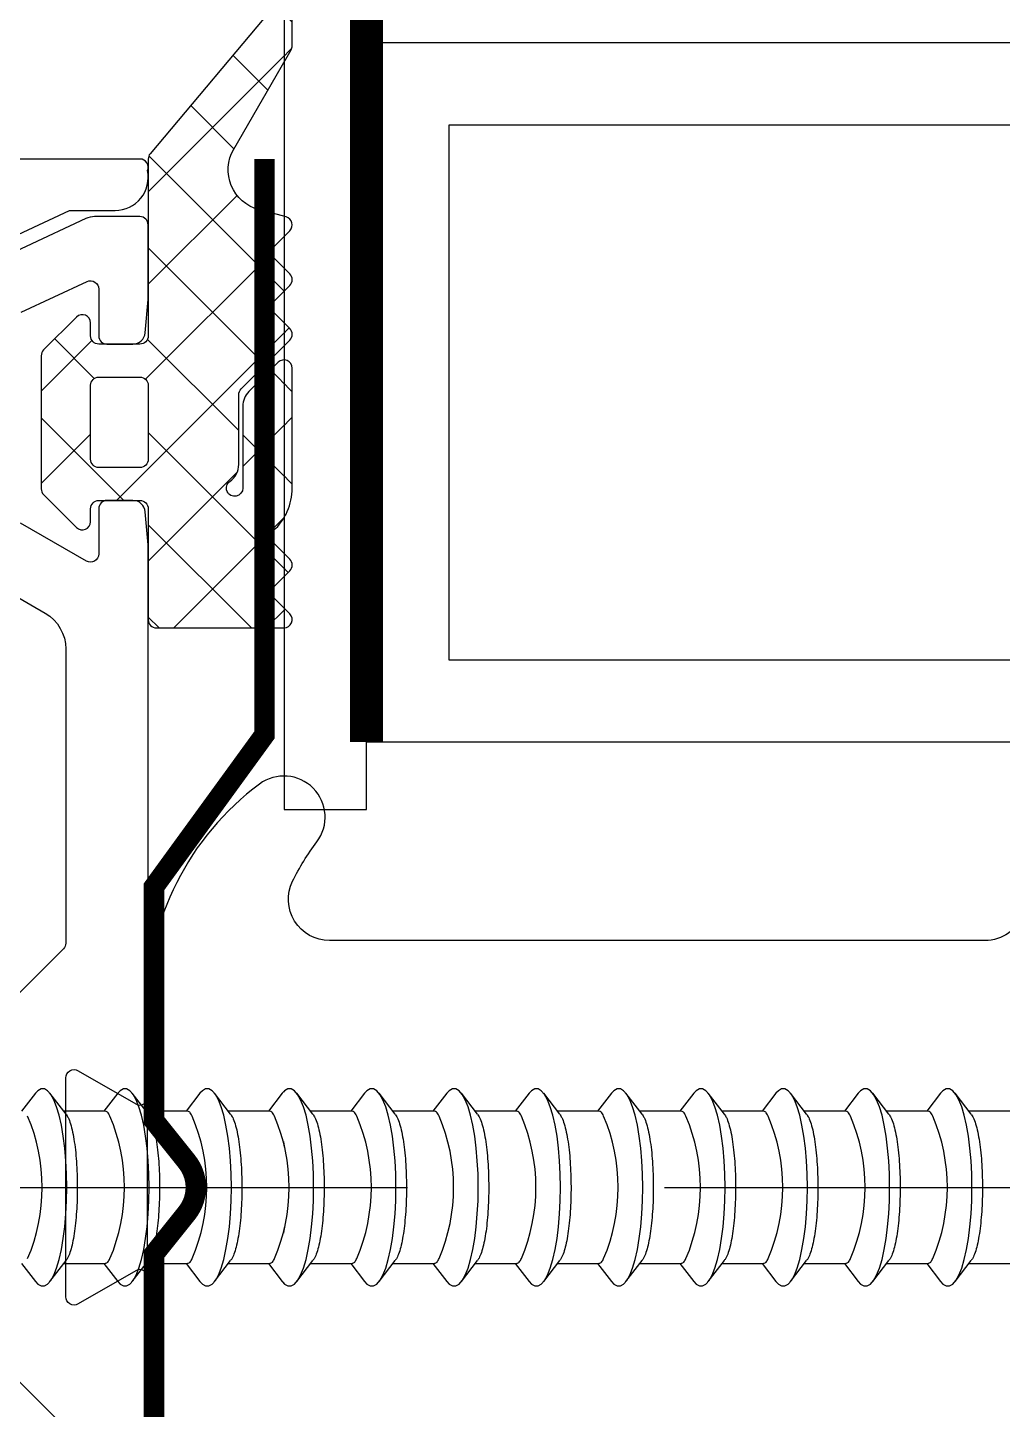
# Model space of a CAD drawing. Header units: inches. Extents: x 21 to 32698, y 13 to 3712.
# Drawn here: x 15019.186 to 15021.555, y 1855.807 to 1859.166 of the extents above; entities that cross this region are included whole.
import ezdxf

# ---------------------------------------------------------------- set-up
doc = ezdxf.new("R2010")
doc.units = ezdxf.units.IN
doc.header["$MEASUREMENT"] = 0
doc.set_wipeout_variables(frame=1)
doc.linetypes.add('1+1 dbx a2$0$374_BLD_A1_BLOK_2$0$HIDDEN', pattern=[0.375, 0.25, -0.125])
doc.linetypes.add('HIDDEN', pattern=[9.524999999999995, 6.349999999999998, -3.174999999999998])
for name, color, linetype, lineweight in [('Z_MİM_-KM-GLAZ', 8, 'Continuous', 25), ('Z_MİM_78-köpük', 8, 'Continuous', 25), ('Z_MİM_ALUMINIUM', 8, 'Continuous', 25), ('Z_MİM_axis-su yalıtım', 8, 'HIDDEN', 25), ('Z_MİM_fitiller_k', 8, 'Continuous', 25), ('Z_MİM_MYM_alüminyum levha', 8, 'Continuous', 25), ('Z_MİM_MYM_MEMBRAN_', 8, 'HIDDEN', 25), ('Z_MİM_TR', 8, 'Continuous', 25)]:
    doc.layers.add(name, color=color, linetype=linetype, lineweight=lineweight)

# ---------------------------------------------------------------- blocks, each defined once
blk = doc.blocks.new('D09056')
at = {"layer": 'Z_MİM_78-köpük'}
blk.add_lwpolyline([(6, -9.143241068231873, -0.3149141225648517), (6.656664916314182, -8.204028089065101, 0.1493316839022407), (9.809564949944617, -5.822377295466138, 0.8506979925001935), (8.417814140906557, -4.422291246126405, -0.1566156319065573), (5.061590343015268, -5.499999999883582), (5, -5.499999999883582), (5, -5.508868061588143), (1.800000000046565, -5.508868061588143), (1.800000000046565, -1.160423765308221), (0.6251196609809995, -0.2194710706826299, 0.3510864949877069), (-0.6251196609809995, -0.2194710706826299), (-1.800000000046565, -1.160423765308221), (-1.800000000046565, -5.508868061588143), (-5, -5.508868061588143), (-5.061590343015268, -5.499999999883582, -0.1566156319066153), (-8.417814140906557, -4.422291246126405, 0.8506979925007954), (-9.809564949944617, -5.822377295466138, 0.14933168390224), (-6.656664916314182, -8.204028089065101, -0.3149141225648603), (-6, -9.143241068231873), (-6, -25.07252294640057, -0.5554935001659127), (-7.44162405654788, -25.96972314291634, -0.0473505120421293), (-8.397468945942817, -25.38100557320286, 0.8663340624321554), (-9.803206408862023, -26.77480182982981, 0.2374839511014017), (-4.371487642405553, -29.50889287900645), (4.371487642405553, -29.50889287900645, 0.2374839511013964), (9.803206408862023, -26.77480182982981, 0.8663340624315139), (8.397468945942817, -25.38100557320286, -0.0473505120421291), (7.44162405654788, -25.96972314291634, -0.5554935001659314), (6, -25.07252294640057)], format="xyb", close=True, dxfattribs=at)
blk = doc.blocks.new('32323')
at = {"linetype": 'Continuous'}
for p, q in [((-1.51731935632415, -19.71505175752099), (-1.51731935632415, -20.72129810019396)), ((2.182680643862112, -20.72129810019396), (2.182680643862112, -19.71500311559066)), ((-1.447831363882869, -20.66776565846522), (-1.955227341502904, -21.05865543195978)), ((2.620588629040866, -21.05865543195978), (2.112361935898661, -20.66712568840012)), ((-1.955227341502904, -21.41253255202901), (-1.51731935632415, -21.74988988379482)), ((2.182680643862112, -21.74988988379482), (2.620588629040866, -21.41253255202901)), ((-1.51731935632415, -21.715051757521), (-1.51731935632415, -22.72129810019396)), ((2.182680643862112, -22.72129810019396), (2.182680643862112, -21.71500311559066)), ((-1.447831363882869, -22.66776565846521), (-1.955227341502904, -23.05865543195978)), ((2.620588629040866, -23.05865543195978), (2.112361935898661, -22.66712568840012)), ((-1.955227341502904, -23.41253255202901), (-1.51731935632415, -23.74988988379482)), ((2.182680643862112, -23.74988988379482), (2.620588629040866, -23.41253255202901)), ((-1.51731935632415, -23.71505175752099), (-1.51731935632415, -24.72129810019396)), ((2.182680643862112, -24.72129810019396), (2.182680643862112, -23.71500311559066)), ((-1.447831363882869, -24.66776565846521), (-1.955227341502904, -25.05865543195978)), ((2.620588629040866, -25.05865543195978), (2.112361935898661, -24.66712568840012)), ((-1.955227341502904, -25.41253255202902), (-1.51731935632415, -25.74988988379482)), ((2.182680643862112, -25.74988988379482), (2.620588629040866, -25.41253255202902)), ((-1.51731935632415, -25.715051757521), (-1.51731935632415, -26.72129810019396)), ((2.182680643862112, -26.72129810019396), (2.182680643862112, -25.71500311559066)), ((-1.447831363882869, -26.66776565846522), (-1.955227341502904, -27.05865543195978)), ((2.620588629040866, -27.05865543195978), (2.112361935898661, -26.66712568840012)), ((-1.955227341502904, -27.41253255202901), (-1.51731935632415, -27.74988988379482)), ((2.182680643862112, -27.74988988379482), (2.620588629040866, -27.41253255202901)), ((-1.51731935632415, -27.715051757521), (-1.51731935632415, -28.72129810019396)), ((2.182680643862112, -28.72129810019396), (2.182680643862112, -27.71500311559066)), ((-1.447831363882869, -28.66776565846521), (-1.955227341502904, -29.05865543195978)), ((2.620588629040866, -29.05865543195978), (2.112361935898661, -28.66712568840012)), ((-1.955227341502904, -29.41253255202902), (-1.51731935632415, -29.74988988379482)), ((2.182680643862112, -29.74988988379482), (2.620588629040866, -29.41253255202902)), ((-1.51731935632415, -29.71505175752099), (-1.51731935632415, -30.72129810019396)), ((2.182680643862112, -30.72129810019396), (2.182680643862112, -29.71500311559066)), ((-1.447831363882869, -30.66776565846522), (-1.955227341502904, -31.05865543195978)), ((2.620588629040866, -31.05865543195978), (2.112361935898661, -30.66712568840012)), ((-1.955227341502904, -31.41253255202901), (-1.51731935632415, -31.74988988379482)), ((2.182680643862112, -31.74988988379482), (2.620588629040866, -31.41253255202901)), ((-1.51731935632415, -31.715051757521), (-1.51731935632415, -32.72129810019396)), ((2.182680643862112, -32.72129810019396), (2.182680643862112, -31.71500311559066)), ((-1.447831363882869, -32.66776565846522), (-1.955227341502904, -33.05865543195979)), ((2.620588629040866, -33.05865543195979), (2.112361935898661, -32.66712568840012)), ((-1.955227341502904, -33.41253255202901), (-1.51731935632415, -33.74988988379482)), ((2.182680643862112, -33.74988988379482), (2.620588629040866, -33.41253255202901)), ((-1.51731935632415, -33.715051757521), (-1.51731935632415, -34.72129810019396)), ((2.182680643862112, -34.72129810019396), (2.182680643862112, -33.71500311559066)), ((-1.447831363882869, -34.66776565846521), (-1.955227341502904, -35.05865543195979)), ((2.620588629040866, -35.05865543195979), (2.112361935898661, -34.66712568840012)), ((-1.955227341502904, -35.41253255202901), (-1.51731935632415, -35.74988988379482)), ((2.182680643862112, -35.74988988379482), (2.620588629040866, -35.41253255202901)), ((-1.51731935632415, -35.71505175752101), (-1.51731935632415, -36.72129810019396)), ((2.182680643862112, -36.72129810019396), (2.182680643862112, -35.71500311559065)), ((-1.447831363882869, -36.66776565846522), (-1.955227341502904, -37.05865543195979)), ((2.620588629040866, -37.05865543195979), (2.112361935898661, -36.66712568840011)), ((-1.955227341502904, -37.41253255202901), (-1.51731935632415, -37.74988988379482)), ((2.182680643862112, -37.74988988379482), (2.620588629040866, -37.41253255202901)), ((-1.51731935632415, -37.715051757521), (-1.51731935632415, -38.72129810019396)), ((2.182680643862112, -38.72129810019396), (2.182680643862112, -37.71500311559066)), ((-1.447831363882869, -38.66776565846521), (-1.955227341502904, -39.05865543195979)), ((2.620588629040866, -39.05865543195979), (2.112361935898661, -38.66712568840011)), ((-1.955227341502904, -39.41253255202901), (-1.51731935632415, -39.74988988379482)), ((2.182680643862112, -39.74988988379482), (2.620588629040866, -39.41253255202901)), ((-1.51731935632415, -39.71505175752099), (-1.51731935632415, -40.72129810019396)), ((2.182680643862112, -40.72129810019396), (2.182680643862112, -39.71500311559065)), ((-1.447831363882869, -40.6677656584652), (-1.955227341502904, -41.05865543195977)), ((2.620588629040866, -41.05865543195977), (2.112361935898661, -40.66712568840011)), ((-1.955227341502904, -41.412532552029), (-1.51731935632415, -41.74988988379482)), ((2.182680643862112, -41.74988988379482), (2.620588629040866, -41.412532552029)), ((-1.51731935632415, -41.71505175752098), (-1.51731935632415, -42.72129810019396)), ((2.182680643862112, -42.72129810019396), (2.182680643862112, -41.71500311559065)), ((-1.447831363882869, -42.6677656584652), (-1.955227341502904, -43.05865543195976)), ((2.620588629040866, -43.05865543195976), (2.112361935898661, -42.66712568840011)), ((-1.955227341502904, -43.41253255202899), (-1.51731935632415, -43.74988988379482)), ((2.182680643862112, -43.74988988379482), (2.620588629040866, -43.41253255202899))]:
    blk.add_line(p, q, dxfattribs=at)
at = {"linetype": 'Continuous', "flags": 128}
for points in [[(0.3326806437689811, -20.64978389453608), (0.0058806859888136, -20.65524016134441), (-0.3148316070437431, -20.67150732199662), (-0.6234819719102234, -20.69828235008754), (-0.9143208363093435, -20.73506647732575), (-1.181930422550067, -20.78117448522244), (-1.421325670555233, -20.83574746863451), (-1.62804709933698, -20.89776883623563), (-1.79824388027191, -20.96608324744739), (-1.928745569195598, -21.0394181337906), (-2.01712116668932, -21.11640740511939), (-2.061724402243271, -21.19561689719558), (-2.061724402243271, -21.27557108679321), (-2.01712116668932, -21.3547805788694), (-1.955227341502904, -21.41253255202901)], [(2.620588629040866, -21.41253255202901), (2.682482454227283, -21.3547805788694), (2.727085689781233, -21.27557108679321), (2.727085689781233, -21.19561689719558), (2.682482454227283, -21.11640740511939), (2.594106856966391, -21.0394181337906), (2.463605168042704, -20.96608324744739), (2.293408387107774, -20.89776883623563), (2.086686958093196, -20.83574746863451), (1.847291710088028, -20.78117448522244), (1.579682123847304, -20.73506647732575), (1.288843259448185, -20.69828235008754), (0.9801928945817051, -20.67150732199662), (0.6594806015491486, -20.65524016134441), (0.3326806437689811, -20.64978389453608)], [(0.3326806437689811, -22.64978389453609), (0.0058806859888136, -22.65524016134441), (-0.3148316070437431, -22.67150732199661), (-0.6234819719102234, -22.69828235008754), (-0.9143208363093435, -22.73506647732574), (-1.181930422550067, -22.78117448522244), (-1.421325670555233, -22.83574746863451), (-1.62804709933698, -22.89776883623563), (-1.79824388027191, -22.96608324744739), (-1.928745569195598, -23.03941813379061), (-2.01712116668932, -23.11640740511939), (-2.061724402243271, -23.19561689719558), (-2.061724402243271, -23.27557108679322), (-2.01712116668932, -23.35478057886939), (-1.955227341502904, -23.41253255202901)], [(2.620588629040866, -23.41253255202901), (2.682482454227283, -23.35478057886939), (2.727085689781233, -23.27557108679322), (2.727085689781233, -23.19561689719558), (2.682482454227283, -23.11640740511939), (2.594106856966391, -23.03941813379061), (2.463605168042704, -22.96608324744739), (2.293408387107774, -22.89776883623563), (2.086686958093196, -22.83574746863451), (1.847291710088028, -22.78117448522244), (1.579682123847304, -22.73506647732574), (1.288843259448185, -22.69828235008754), (0.9801928945817051, -22.67150732199661), (0.6594806015491486, -22.65524016134441), (0.3326806437689811, -22.64978389453609)], [(0.3326806437689811, -24.64978389453609), (0.0058806859888136, -24.65524016134441), (-0.3148316070437431, -24.67150732199661), (-0.6234819719102234, -24.69828235008754), (-0.9143208363093435, -24.73506647732575), (-1.181930422550067, -24.78117448522244), (-1.421325670555233, -24.83574746863451), (-1.62804709933698, -24.89776883623563), (-1.79824388027191, -24.96608324744739), (-1.928745569195598, -25.03941813379061), (-2.01712116668932, -25.11640740511939), (-2.061724402243271, -25.19561689719558), (-2.061724402243271, -25.27557108679321), (-2.01712116668932, -25.3547805788694), (-1.955227341502904, -25.41253255202902)], [(2.620588629040866, -25.41253255202902), (2.682482454227283, -25.3547805788694), (2.727085689781233, -25.27557108679321), (2.727085689781233, -25.19561689719558), (2.682482454227283, -25.11640740511939), (2.594106856966391, -25.03941813379061), (2.463605168042704, -24.96608324744739), (2.293408387107774, -24.89776883623563), (2.086686958093196, -24.83574746863451), (1.847291710088028, -24.78117448522244), (1.579682123847304, -24.73506647732575), (1.288843259448185, -24.69828235008754), (0.9801928945817051, -24.67150732199661), (0.6594806015491486, -24.65524016134441), (0.3326806437689811, -24.64978389453609)], [(0.3326806437689811, -26.64978389453608), (0.0058806859888136, -26.65524016134441), (-0.3148316070437431, -26.67150732199662), (-0.6234819719102234, -26.69828235008754), (-0.9143208363093435, -26.73506647732575), (-1.181930422550067, -26.78117448522244), (-1.421325670555233, -26.83574746863451), (-1.62804709933698, -26.89776883623563), (-1.79824388027191, -26.96608324744739), (-1.928745569195598, -27.0394181337906), (-2.01712116668932, -27.11640740511939), (-2.061724402243271, -27.19561689719558), (-2.061724402243271, -27.27557108679321), (-2.01712116668932, -27.3547805788694), (-1.955227341502904, -27.41253255202901)], [(2.620588629040866, -27.41253255202901), (2.682482454227283, -27.3547805788694), (2.727085689781233, -27.27557108679321), (2.727085689781233, -27.19561689719558), (2.682482454227283, -27.11640740511939), (2.594106856966391, -27.0394181337906), (2.463605168042704, -26.96608324744739), (2.293408387107774, -26.89776883623563), (2.086686958093196, -26.83574746863451), (1.847291710088028, -26.78117448522244), (1.579682123847304, -26.73506647732575), (1.288843259448185, -26.69828235008754), (0.9801928945817051, -26.67150732199662), (0.6594806015491486, -26.65524016134441), (0.3326806437689811, -26.64978389453608)], [(0.3326806437689811, -28.64978389453609), (0.0058806859888136, -28.65524016134441), (-0.3148316070437431, -28.67150732199661), (-0.6234819719102234, -28.69828235008754), (-0.9143208363093435, -28.73506647732575), (-1.181930422550067, -28.78117448522244), (-1.421325670555233, -28.83574746863451), (-1.62804709933698, -28.89776883623563), (-1.79824388027191, -28.96608324744739), (-1.928745569195598, -29.03941813379061), (-2.01712116668932, -29.11640740511939), (-2.061724402243271, -29.19561689719558), (-2.061724402243271, -29.27557108679322), (-2.01712116668932, -29.35478057886939), (-1.955227341502904, -29.41253255202902)], [(2.620588629040866, -29.41253255202902), (2.682482454227283, -29.35478057886939), (2.727085689781233, -29.27557108679322), (2.727085689781233, -29.19561689719558), (2.682482454227283, -29.11640740511939), (2.594106856966391, -29.03941813379061), (2.463605168042704, -28.96608324744739), (2.293408387107774, -28.89776883623563), (2.086686958093196, -28.83574746863451), (1.847291710088028, -28.78117448522244), (1.579682123847304, -28.73506647732575), (1.288843259448185, -28.69828235008754), (0.9801928945817051, -28.67150732199661), (0.6594806015491486, -28.65524016134441), (0.3326806437689811, -28.64978389453609)], [(0.3326806437689811, -30.64978389453609), (0.0058806859888136, -30.65524016134441), (-0.3148316070437431, -30.67150732199662), (-0.6234819719102234, -30.69828235008754), (-0.9143208363093435, -30.73506647732575), (-1.181930422550067, -30.78117448522244), (-1.421325670555233, -30.83574746863451), (-1.62804709933698, -30.89776883623563), (-1.79824388027191, -30.96608324744739), (-1.928745569195598, -31.03941813379061), (-2.01712116668932, -31.11640740511939), (-2.061724402243271, -31.19561689719558), (-2.061724402243271, -31.27557108679321), (-2.01712116668932, -31.3547805788694), (-1.955227341502904, -31.41253255202901)], [(2.620588629040866, -31.41253255202901), (2.682482454227283, -31.3547805788694), (2.727085689781233, -31.27557108679321), (2.727085689781233, -31.19561689719558), (2.682482454227283, -31.11640740511939), (2.594106856966391, -31.03941813379061), (2.463605168042704, -30.96608324744739), (2.293408387107774, -30.89776883623563), (2.086686958093196, -30.83574746863451), (1.847291710088028, -30.78117448522244), (1.579682123847304, -30.73506647732575), (1.288843259448185, -30.69828235008754), (0.9801928945817051, -30.67150732199662), (0.6594806015491486, -30.65524016134441), (0.3326806437689811, -30.64978389453609)], [(0.3326806437689811, -32.64978389453609), (0.0058806859888136, -32.65524016134441), (-0.3148316070437431, -32.67150732199662), (-0.6234819719102234, -32.69828235008754), (-0.9143208363093435, -32.73506647732574), (-1.181930422550067, -32.78117448522244), (-1.421325670555233, -32.83574746863451), (-1.62804709933698, -32.89776883623563), (-1.79824388027191, -32.96608324744739), (-1.928745569195598, -33.03941813379061), (-2.01712116668932, -33.11640740511939), (-2.061724402243271, -33.19561689719558), (-2.061724402243271, -33.27557108679322), (-2.01712116668932, -33.3547805788694), (-1.955227341502904, -33.41253255202901)], [(2.620588629040866, -33.41253255202901), (2.682482454227283, -33.3547805788694), (2.727085689781233, -33.27557108679322), (2.727085689781233, -33.19561689719558), (2.682482454227283, -33.11640740511939), (2.594106856966391, -33.03941813379061), (2.463605168042704, -32.96608324744739), (2.293408387107774, -32.89776883623563), (2.086686958093196, -32.83574746863451), (1.847291710088028, -32.78117448522244), (1.579682123847304, -32.73506647732574), (1.288843259448185, -32.69828235008754), (0.9801928945817051, -32.67150732199662), (0.6594806015491486, -32.65524016134441), (0.3326806437689811, -32.64978389453609)], [(0.3326806437689811, -34.64978389453609), (0.0058806859888136, -34.65524016134441), (-0.3148316070437431, -34.67150732199661), (-0.6234819719102234, -34.69828235008754), (-0.9143208363093435, -34.73506647732576), (-1.181930422550067, -34.78117448522244), (-1.421325670555233, -34.83574746863451), (-1.62804709933698, -34.89776883623563), (-1.79824388027191, -34.9660832474474), (-1.928745569195598, -35.03941813379061), (-2.01712116668932, -35.11640740511939), (-2.061724402243271, -35.19561689719558), (-2.061724402243271, -35.27557108679321), (-2.01712116668932, -35.3547805788694), (-1.955227341502904, -35.41253255202901)], [(2.620588629040866, -35.41253255202901), (2.682482454227283, -35.3547805788694), (2.727085689781233, -35.27557108679321), (2.727085689781233, -35.19561689719558), (2.682482454227283, -35.11640740511939), (2.594106856966391, -35.03941813379061), (2.463605168042704, -34.9660832474474), (2.293408387107774, -34.89776883623563), (2.086686958093196, -34.83574746863451), (1.847291710088028, -34.78117448522244), (1.579682123847304, -34.73506647732576), (1.288843259448185, -34.69828235008754), (0.9801928945817051, -34.67150732199661), (0.6594806015491486, -34.65524016134441), (0.3326806437689811, -34.64978389453609)], [(0.3326806437689811, -36.64978389453608), (0.0058806859888136, -36.6552401613444), (-0.3148316070437431, -36.67150732199662), (-0.6234819719102234, -36.69828235008754), (-0.9143208363093435, -36.73506647732575), (-1.181930422550067, -36.78117448522244), (-1.421325670555233, -36.83574746863451), (-1.62804709933698, -36.89776883623564), (-1.79824388027191, -36.96608324744739), (-1.928745569195598, -37.0394181337906), (-2.01712116668932, -37.11640740511939), (-2.061724402243271, -37.19561689719558), (-2.061724402243271, -37.27557108679321), (-2.01712116668932, -37.3547805788694), (-1.955227341502904, -37.41253255202901)], [(2.620588629040866, -37.41253255202901), (2.682482454227283, -37.3547805788694), (2.727085689781233, -37.27557108679321), (2.727085689781233, -37.19561689719558), (2.682482454227283, -37.11640740511939), (2.594106856966391, -37.0394181337906), (2.463605168042704, -36.96608324744739), (2.293408387107774, -36.89776883623564), (2.086686958093196, -36.83574746863451), (1.847291710088028, -36.78117448522244), (1.579682123847304, -36.73506647732575), (1.288843259448185, -36.69828235008754), (0.9801928945817051, -36.67150732199662), (0.6594806015491486, -36.6552401613444), (0.3326806437689811, -36.64978389453608)], [(0.3326806437689811, -38.64978389453609), (0.0058806859888136, -38.6552401613444), (-0.3148316070437431, -38.67150732199661), (-0.6234819719102234, -38.69828235008754), (-0.9143208363093435, -38.73506647732575), (-1.181930422550067, -38.78117448522244), (-1.421325670555233, -38.83574746863451), (-1.62804709933698, -38.89776883623563), (-1.79824388027191, -38.9660832474474), (-1.928745569195598, -39.03941813379061), (-2.01712116668932, -39.11640740511939), (-2.061724402243271, -39.19561689719558), (-2.061724402243271, -39.27557108679322), (-2.01712116668932, -39.35478057886939), (-1.955227341502904, -39.41253255202901)], [(2.620588629040866, -39.41253255202901), (2.682482454227283, -39.35478057886939), (2.727085689781233, -39.27557108679322), (2.727085689781233, -39.19561689719558), (2.682482454227283, -39.11640740511939), (2.594106856966391, -39.03941813379061), (2.463605168042704, -38.9660832474474), (2.293408387107774, -38.89776883623563), (2.086686958093196, -38.83574746863451), (1.847291710088028, -38.78117448522244), (1.579682123847304, -38.73506647732575), (1.288843259448185, -38.69828235008754), (0.9801928945817051, -38.67150732199661), (0.6594806015491486, -38.6552401613444), (0.3326806437689811, -38.64978389453609)], [(0.3326806437689811, -40.64978389453608), (0.0058806859888136, -40.6552401613444), (-0.3148316070437431, -40.6715073219966), (-0.6234819719102234, -40.69828235008754), (-0.9143208363093435, -40.73506647732574), (-1.181930422550067, -40.78117448522244), (-1.421325670555233, -40.8357474686345), (-1.62804709933698, -40.89776883623563), (-1.79824388027191, -40.96608324744738), (-1.928745569195598, -41.0394181337906), (-2.01712116668932, -41.11640740511939), (-2.061724402243271, -41.19561689719557), (-2.061724402243271, -41.27557108679321), (-2.01712116668932, -41.35478057886938), (-1.955227341502904, -41.412532552029)], [(2.620588629040866, -41.412532552029), (2.682482454227283, -41.35478057886938), (2.727085689781233, -41.27557108679321), (2.727085689781233, -41.19561689719557), (2.682482454227283, -41.11640740511939), (2.594106856966391, -41.0394181337906), (2.463605168042704, -40.96608324744738), (2.293408387107774, -40.89776883623563), (2.086686958093196, -40.8357474686345), (1.847291710088028, -40.78117448522244), (1.579682123847304, -40.73506647732574), (1.288843259448185, -40.69828235008754), (0.9801928945817051, -40.6715073219966), (0.6594806015491486, -40.6552401613444), (0.3326806437689811, -40.64978389453608)], [(0.3326806437689811, -42.64978389453609), (0.0058806859888136, -42.6552401613444), (-0.3148316070437431, -42.6715073219966), (-0.6234819719102234, -42.69828235008754), (-0.9143208363093435, -42.73506647732573), (-1.181930422550067, -42.78117448522244), (-1.421325670555233, -42.83574746863449), (-1.62804709933698, -42.89776883623562), (-1.79824388027191, -42.96608324744738), (-1.928745569195598, -43.03941813379061), (-2.01712116668932, -43.11640740511939), (-2.061724402243271, -43.19561689719558), (-2.061724402243271, -43.27557108679321), (-2.01712116668932, -43.35478057886938), (-1.955227341502904, -43.41253255202899)], [(2.620588629040866, -43.41253255202899), (2.682482454227283, -43.35478057886938), (2.727085689781233, -43.27557108679321), (2.727085689781233, -43.19561689719558), (2.682482454227283, -43.11640740511939), (2.594106856966391, -43.03941813379061), (2.463605168042704, -42.96608324744738), (2.293408387107774, -42.89776883623562), (2.086686958093196, -42.83574746863449), (1.847291710088028, -42.78117448522244), (1.579682123847304, -42.73506647732573), (1.288843259448185, -42.69828235008754), (0.9801928945817051, -42.6715073219966), (0.6594806015491486, -42.6552401613444), (0.3326806437689811, -42.64978389453609)]]:
    blk.add_lwpolyline(points, dxfattribs=at)
at = {"linetype": 'Continuous'}
for centre, radius in [((0.3326806437689811, -25.65852601174265), 4.411592442505423), ((0.3326806437689811, -27.65852601174265), 4.411592442505462), ((0.3326806437689811, -29.65852601174265), 4.411592442505421), ((0.3326806437689811, -31.65852601174265), 4.411592442505456), ((0.3326806437689811, -33.65852601174265), 4.411592442505464), ((0.3326806437689811, -35.65852601174265), 4.411592442505448), ((0.3326806437689811, -37.65852601174265), 4.411592442505456), ((0.3326806437689811, -39.65852601174265), 4.411592442505478), ((0.3326806437689811, -41.65852601174265), 4.41159244250545), ((0.3326806437689811, -43.65852601174265), 4.41159244250544), ((0.3326806437689811, -45.65852601174265), 4.411592442505448), ((0.3326806437689811, -47.65852601174265), 4.41159244250767)]:
    blk.add_arc(centre, radius, 66.87388106812145, 113.1261189318785, dxfattribs=at)
for points, knots in [([(-1.446091214427724, -20.67008819745388), (-1.420827590627594, -20.65215161407832), (-1.365580465877427, -20.61292744439561), (-1.216936723794788, -20.55846661480609), (-1.020351873012258, -20.50785432267003), (-0.7807638903614134, -20.46535691164899), (-0.5137968207709493, -20.43258517503273), (-0.2208619434386492, -20.40926663519349), (0.0821572439745069, -20.39619915594812), (0.393763572210446, -20.39313172013499), (0.6988032252993435, -20.4000073740026), (0.9956198527943341, -20.41672480048146), (1.271289603551849, -20.44259698013775), (1.523344243643804, -20.47762470261659), (1.7421471090056, -20.52063739602454), (1.922274044482036, -20.57178154354915), (2.048408654984085, -20.62184257153422), (2.092788118170573, -20.65669962705579), (2.110004498157649, -20.6702219247818)], [0, 0, 0, 0, 0.0555228547743116, 0.1214187691164784, 0.1892952312504666, 0.2539802807603533, 0.3206149039361426, 0.3840433769498023, 0.4493645703901515, 0.5118974287921466, 0.5762617282661818, 0.6385135819571947, 0.7025504789047811, 0.7651963710131116, 0.829607864272665, 0.8931997241984202, 0.9585683558599567, 1, 1, 1, 1]), ([(-1.400000464636832, -21.6014378865948), (-1.436755633214487, -21.62181570159737), (-1.504302110988645, -21.65926484635566), (-1.512716917786747, -21.69758388400078), (-1.516552838264033, -21.715051757521)], [0, 0, 0, 0, 0.5441463397306522, 1, 1, 1, 1]), ([(2.176879956154151, -21.71500311559066), (2.176881352905184, -21.70306131057441), (2.176884903572499, -21.67269948357716), (2.129702833713963, -21.63443298405036), (2.080090064555406, -21.60899079195224), (2.065361752174794, -21.6014378865948)], [0, 0, 0, 0, 0.3131142480878282, 0.7960874167659271, 0.9999999999999998, 0.9999999999999998, 0.9999999999999998, 0.9999999999999998]), ([(-1.446091214427724, -22.67008819745388), (-1.420827590627594, -22.65215161407832), (-1.365580465877427, -22.61292744439561), (-1.216936723794788, -22.55846661480609), (-1.020351873012258, -22.50785432267003), (-0.7807638903614134, -22.465356911649), (-0.5137968207709493, -22.43258517503273), (-0.2208619434386492, -22.40926663519349), (0.0821572439745069, -22.39619915594813), (0.393763572210446, -22.39313172013499), (0.6988032252993435, -22.4000073740026), (0.9956198527943341, -22.41672480048146), (1.271289603551849, -22.44259698013775), (1.523344243643804, -22.4776247026166), (1.7421471090056, -22.52063739602454), (1.922274044482036, -22.57178154354915), (2.048408654984085, -22.62184257153422), (2.092788118170573, -22.65669962705579), (2.110004498157649, -22.6702219247818)], [0, 0, 0, 0, 0.0555228547743115, 0.1214187691164783, 0.1892952312504665, 0.2539802807603531, 0.3206149039361424, 0.3840433769498021, 0.4493645703901513, 0.5118974287921465, 0.5762617282661815, 0.6385135819571942, 0.7025504789047811, 0.7651963710131116, 0.829607864272665, 0.89319972419842, 0.9585683558599567, 1, 1, 1, 1]), ([(-1.400000464636832, -23.60143788659479), (-1.436755633214487, -23.62181570159737), (-1.504302110988645, -23.65926484635565), (-1.512716917786747, -23.69758388400078), (-1.516552838264033, -23.71505175752099)], [0, 0, 0, 0, 0.5441463397306522, 1, 1, 1, 1]), ([(2.176879956154151, -23.71500311559066), (2.176881352905184, -23.70306131057441), (2.176884903572499, -23.67269948357716), (2.129702833713963, -23.63443298405036), (2.080090064555406, -23.60899079195224), (2.065361752174794, -23.60143788659479)], [0, 0, 0, 0, 0.3131142480878275, 0.7960874167659246, 1, 1, 1, 1]), ([(-1.446091214427724, -24.67008819745388), (-1.420827590627594, -24.65215161407832), (-1.365580465877427, -24.61292744439561), (-1.216936723794788, -24.5584666148061), (-1.020351873012258, -24.50785432267003), (-0.7807638903614134, -24.465356911649), (-0.5137968207709493, -24.43258517503273), (-0.2208619434386492, -24.40926663519349), (0.0821572439745069, -24.39619915594813), (0.393763572210446, -24.39313172013499), (0.6988032252993435, -24.4000073740026), (0.9956198527943341, -24.41672480048146), (1.271289603551849, -24.44259698013775), (1.523344243643804, -24.4776247026166), (1.7421471090056, -24.52063739602454), (1.922274044482036, -24.57178154354915), (2.048408654984085, -24.62184257153422), (2.092788118170573, -24.65669962705579), (2.110004498157649, -24.6702219247818)], [0, 0, 0, 0, 0.055522854774312, 0.1214187691164789, 0.1892952312504671, 0.2539802807603539, 0.3206149039361432, 0.3840433769498028, 0.4493645703901521, 0.5118974287921472, 0.5762617282661823, 0.638513581957195, 0.7025504789047817, 0.7651963710131119, 0.8296078642726655, 0.8931997241984205, 0.9585683558599573, 1, 1, 1, 1]), ([(-1.400000464636832, -25.6014378865948), (-1.436755633214487, -25.62181570159737), (-1.504302110988645, -25.65926484635566), (-1.512716917786747, -25.69758388400078), (-1.516552838264033, -25.715051757521)], [0, 0, 0, 0, 0.544146339730654, 0.9999999999999998, 0.9999999999999998, 0.9999999999999998, 0.9999999999999998]), ([(2.176879956154151, -25.71500311559066), (2.176881352905184, -25.70306131057441), (2.176884903572499, -25.67269948357716), (2.129702833713963, -25.63443298405037), (2.080090064555406, -25.60899079195224), (2.065361752174794, -25.6014378865948)], [0, 0, 0, 0, 0.3131142480878282, 0.7960874167659271, 0.9999999999999998, 0.9999999999999998, 0.9999999999999998, 0.9999999999999998]), ([(-1.446091214427724, -26.67008819745388), (-1.420827590627594, -26.65215161407832), (-1.365580465877427, -26.61292744439561), (-1.216936723794788, -26.55846661480609), (-1.020351873012258, -26.50785432267003), (-0.7807638903614134, -26.465356911649), (-0.5137968207709493, -26.43258517503273), (-0.2208619434386492, -26.40926663519349), (0.0821572439745069, -26.39619915594813), (0.393763572210446, -26.39313172013499), (0.6988032252993435, -26.4000073740026), (0.9956198527943341, -26.41672480048146), (1.271289603551849, -26.44259698013775), (1.523344243643804, -26.4776247026166), (1.7421471090056, -26.52063739602454), (1.922274044482036, -26.57178154354915), (2.048408654984085, -26.62184257153422), (2.092788118170573, -26.65669962705579), (2.110004498157649, -26.6702219247818)], [0, 0, 0, 0, 0.0555228547743116, 0.1214187691164784, 0.1892952312504666, 0.2539802807603533, 0.3206149039361426, 0.3840433769498023, 0.4493645703901515, 0.5118974287921466, 0.5762617282661818, 0.6385135819571947, 0.7025504789047811, 0.7651963710131116, 0.829607864272665, 0.8931997241984202, 0.9585683558599567, 1, 1, 1, 1]), ([(-1.400000464636832, -27.6014378865948), (-1.436755633214487, -27.62181570159737), (-1.504302110988645, -27.65926484635566), (-1.512716917786747, -27.69758388400078), (-1.516552838264033, -27.715051757521)], [0, 0, 0, 0, 0.5441463397306535, 1, 1, 1, 1]), ([(2.176879956154151, -27.71500311559066), (2.176881352905184, -27.70306131057441), (2.176884903572499, -27.67269948357717), (2.129702833713963, -27.63443298405036), (2.080090064555406, -27.60899079195224), (2.065361752174794, -27.6014378865948)], [0, 0, 0, 0, 0.3131142480878282, 0.7960874167659271, 0.9999999999999998, 0.9999999999999998, 0.9999999999999998, 0.9999999999999998]), ([(-1.446091214427724, -28.67008819745388), (-1.420827590627594, -28.65215161407832), (-1.365580465877427, -28.61292744439561), (-1.216936723794788, -28.5584666148061), (-1.020351873012258, -28.50785432267003), (-0.7807638903614134, -28.465356911649), (-0.5137968207709493, -28.43258517503273), (-0.2208619434386492, -28.40926663519349), (0.0821572439745069, -28.39619915594813), (0.393763572210446, -28.39313172013499), (0.6988032252993435, -28.4000073740026), (0.9956198527943341, -28.41672480048146), (1.271289603551849, -28.44259698013775), (1.523344243643804, -28.4776247026166), (1.7421471090056, -28.52063739602454), (1.922274044482036, -28.57178154354915), (2.048408654984085, -28.62184257153422), (2.092788118170573, -28.65669962705579), (2.110004498157649, -28.6702219247818)], [0, 0, 0, 0, 0.0555228547743116, 0.1214187691164784, 0.1892952312504666, 0.2539802807603534, 0.3206149039361426, 0.3840433769498023, 0.4493645703901516, 0.5118974287921466, 0.5762617282661818, 0.6385135819571947, 0.7025504789047812, 0.7651963710131116, 0.829607864272665, 0.8931997241984202, 0.9585683558599567, 1, 1, 1, 1]), ([(-1.400000464636832, -29.60143788659479), (-1.436755633214487, -29.62181570159737), (-1.504302110988645, -29.65926484635565), (-1.512716917786747, -29.69758388400078), (-1.516552838264033, -29.71505175752099)], [0, 0, 0, 0, 0.5441463397306461, 1, 1, 1, 1]), ([(2.176879956154151, -29.71500311559066), (2.176881352905184, -29.70306131057441), (2.176884903572499, -29.67269948357716), (2.129702833713963, -29.63443298405037), (2.080090064555406, -29.60899079195224), (2.065361752174794, -29.60143788659479)], [0, 0, 0, 0, 0.3131142480878288, 0.7960874167659263, 1, 1, 1, 1]), ([(-1.446091214427724, -30.67008819745388), (-1.420827590627594, -30.65215161407832), (-1.365580465877427, -30.61292744439561), (-1.216936723794788, -30.55846661480611), (-1.020351873012258, -30.50785432267003), (-0.7807638903614134, -30.465356911649), (-0.5137968207709493, -30.43258517503273), (-0.2208619434386492, -30.40926663519349), (0.0821572439745069, -30.39619915594812), (0.393763572210446, -30.39313172013499), (0.6988032252993435, -30.4000073740026), (0.9956198527943341, -30.41672480048146), (1.271289603551849, -30.44259698013775), (1.523344243643804, -30.47762470261659), (1.7421471090056, -30.52063739602454), (1.922274044482036, -30.57178154354915), (2.048408654984085, -30.62184257153422), (2.092788118170573, -30.65669962705579), (2.110004498157649, -30.6702219247818)], [0, 0, 0, 0, 0.0555228547743116, 0.1214187691164781, 0.1892952312504664, 0.2539802807603531, 0.3206149039361424, 0.3840433769498022, 0.4493645703901515, 0.5118974287921465, 0.5762617282661818, 0.6385135819571943, 0.7025504789047811, 0.7651963710131116, 0.829607864272665, 0.8931997241984202, 0.9585683558599573, 1, 1, 1, 1]), ([(-1.400000464636832, -31.6014378865948), (-1.436755633214487, -31.62181570159737), (-1.504302110988645, -31.65926484635566), (-1.512716917786747, -31.69758388400078), (-1.516552838264033, -31.715051757521)], [0, 0, 0, 0, 0.5441463397306521, 1, 1, 1, 1]), ([(2.176879956154151, -31.71500311559066), (2.176881352905184, -31.70306131057441), (2.176884903572499, -31.67269948357716), (2.129702833713963, -31.63443298405037), (2.080090064555406, -31.60899079195224), (2.065361752174794, -31.6014378865948)], [0, 0, 0, 0, 0.313114248087829, 0.7960874167659272, 1, 1, 1, 1]), ([(-1.446091214427724, -32.67008819745388), (-1.420827590627594, -32.65215161407832), (-1.365580465877427, -32.61292744439561), (-1.216936723794788, -32.55846661480609), (-1.020351873012258, -32.50785432267003), (-0.7807638903614134, -32.465356911649), (-0.5137968207709493, -32.43258517503273), (-0.2208619434386492, -32.40926663519349), (0.0821572439745069, -32.39619915594813), (0.393763572210446, -32.39313172013499), (0.6988032252993435, -32.4000073740026), (0.9956198527943341, -32.41672480048146), (1.271289603551849, -32.44259698013775), (1.523344243643804, -32.4776247026166), (1.7421471090056, -32.52063739602454), (1.922274044482036, -32.57178154354914), (2.048408654984085, -32.62184257153422), (2.092788118170573, -32.65669962705579), (2.110004498157649, -32.6702219247818)], [0, 0, 0, 0, 0.0555228547743116, 0.1214187691164782, 0.1892952312504665, 0.2539802807603531, 0.3206149039361425, 0.3840433769498022, 0.4493645703901516, 0.5118974287921466, 0.5762617282661818, 0.6385135819571947, 0.7025504789047811, 0.7651963710131116, 0.829607864272665, 0.8931997241984198, 0.9585683558599567, 0.9999999999999998, 0.9999999999999998, 0.9999999999999998, 0.9999999999999998]), ([(-1.400000464636832, -33.6014378865948), (-1.436755633214487, -33.62181570159737), (-1.504302110988645, -33.65926484635565), (-1.512716917786747, -33.69758388400079), (-1.516552838264033, -33.715051757521)], [0, 0, 0, 0, 0.5441463397306471, 0.9999999999999998, 0.9999999999999998, 0.9999999999999998, 0.9999999999999998]), ([(2.176879956154151, -33.71500311559066), (2.176881352905184, -33.70306131057442), (2.176884903572499, -33.67269948357716), (2.129702833713963, -33.63443298405036), (2.080090064555406, -33.60899079195224), (2.065361752174794, -33.6014378865948)], [0, 0, 0, 0, 0.3131142480878286, 0.7960874167659262, 0.9999999999999998, 0.9999999999999998, 0.9999999999999998, 0.9999999999999998]), ([(-1.446091214427724, -34.67008819745388), (-1.420827590627594, -34.65215161407832), (-1.365580465877427, -34.61292744439561), (-1.216936723794788, -34.5584666148061), (-1.020351873012258, -34.50785432267003), (-0.7807638903614134, -34.465356911649), (-0.5137968207709493, -34.43258517503273), (-0.2208619434386492, -34.40926663519349), (0.0821572439745069, -34.39619915594813), (0.393763572210446, -34.39313172013499), (0.6988032252993435, -34.4000073740026), (0.9956198527943341, -34.41672480048146), (1.271289603551849, -34.44259698013775), (1.523344243643804, -34.4776247026166), (1.7421471090056, -34.52063739602454), (1.922274044482036, -34.57178154354914), (2.048408654984085, -34.62184257153422), (2.092788118170573, -34.65669962705579), (2.110004498157649, -34.6702219247818)], [0, 0, 0, 0, 0.0555228547743115, 0.1214187691164781, 0.1892952312504663, 0.253980280760353, 0.3206149039361424, 0.3840433769498021, 0.4493645703901514, 0.5118974287921465, 0.5762617282661818, 0.6385135819571943, 0.7025504789047811, 0.7651963710131116, 0.829607864272665, 0.8931997241984202, 0.9585683558599573, 0.9999999999999998, 0.9999999999999998, 0.9999999999999998, 0.9999999999999998]), ([(-1.400000464636832, -35.6014378865948), (-1.436755633214487, -35.62181570159737), (-1.504302110988645, -35.65926484635566), (-1.512716917786747, -35.69758388400078), (-1.516552838264033, -35.71505175752101)], [0, 0, 0, 0, 0.5441463397306512, 1, 1, 1, 1]), ([(2.176879956154151, -35.71500311559065), (2.176881352905184, -35.70306131057441), (2.176884903572499, -35.67269948357715), (2.129702833713963, -35.63443298405037), (2.080090064555406, -35.60899079195225), (2.065361752174794, -35.6014378865948)], [0, 0, 0, 0, 0.313114248087829, 0.7960874167659272, 1, 1, 1, 1]), ([(-1.446091214427724, -36.67008819745389), (-1.420827590627594, -36.65215161407832), (-1.365580465877427, -36.61292744439561), (-1.216936723794788, -36.55846661480609), (-1.020351873012258, -36.50785432267003), (-0.7807638903614134, -36.465356911649), (-0.5137968207709493, -36.43258517503273), (-0.2208619434386492, -36.40926663519349), (0.0821572439745069, -36.39619915594813), (0.393763572210446, -36.393131720135), (0.6988032252993435, -36.4000073740026), (0.9956198527943341, -36.41672480048146), (1.271289603551849, -36.44259698013775), (1.523344243643804, -36.4776247026166), (1.7421471090056, -36.52063739602454), (1.922274044482036, -36.57178154354915), (2.048408654984085, -36.62184257153422), (2.092788118170573, -36.65669962705579), (2.110004498157649, -36.67022192478179)], [0, 0, 0, 0, 0.0555228547743115, 0.121418769116478, 0.1892952312504662, 0.253980280760353, 0.3206149039361424, 0.3840433769498021, 0.4493645703901514, 0.5118974287921465, 0.5762617282661818, 0.6385135819571943, 0.7025504789047811, 0.7651963710131116, 0.829607864272665, 0.8931997241984198, 0.9585683558599567, 0.9999999999999998, 0.9999999999999998, 0.9999999999999998, 0.9999999999999998]), ([(-1.400000464636832, -37.6014378865948), (-1.436755633214487, -37.62181570159736), (-1.504302110988645, -37.65926484635566), (-1.512716917786747, -37.69758388400079), (-1.516552838264033, -37.715051757521)], [0, 0, 0, 0, 0.544146339730653, 1, 1, 1, 1]), ([(2.176879956154151, -37.71500311559066), (2.176881352905184, -37.70306131057441), (2.176884903572499, -37.67269948357717), (2.129702833713963, -37.63443298405036), (2.080090064555406, -37.60899079195225), (2.065361752174794, -37.6014378865948)], [0, 0, 0, 0, 0.3131142480878308, 0.796087416765928, 1, 1, 1, 1]), ([(-1.446091214427724, -38.67008819745389), (-1.420827590627594, -38.65215161407832), (-1.365580465877427, -38.61292744439561), (-1.216936723794788, -38.5584666148061), (-1.020351873012258, -38.50785432267003), (-0.7807638903614134, -38.465356911649), (-0.5137968207709493, -38.43258517503273), (-0.2208619434386492, -38.40926663519349), (0.0821572439745069, -38.39619915594813), (0.393763572210446, -38.393131720135), (0.6988032252993435, -38.4000073740026), (0.9956198527943341, -38.41672480048146), (1.271289603551849, -38.44259698013775), (1.523344243643804, -38.4776247026166), (1.7421471090056, -38.52063739602454), (1.922274044482036, -38.57178154354914), (2.048408654984085, -38.62184257153422), (2.092788118170573, -38.65669962705579), (2.110004498157649, -38.67022192478179)], [0, 0, 0, 0, 0.0555228547743116, 0.1214187691164782, 0.1892952312504665, 0.2539802807603532, 0.3206149039361426, 0.3840433769498022, 0.4493645703901516, 0.5118974287921466, 0.5762617282661818, 0.6385135819571947, 0.7025504789047811, 0.7651963710131116, 0.829607864272665, 0.8931997241984202, 0.9585683558599573, 0.9999999999999998, 0.9999999999999998, 0.9999999999999998, 0.9999999999999998]), ([(-1.400000464636832, -39.60143788659479), (-1.436755633214487, -39.62181570159737), (-1.504302110988645, -39.65926484635565), (-1.512716917786747, -39.69758388400079), (-1.516552838264033, -39.71505175752099)], [0, 0, 0, 0, 0.5441463397306531, 0.9999999999999998, 0.9999999999999998, 0.9999999999999998, 0.9999999999999998]), ([(2.176879956154151, -39.71500311559065), (2.176881352905184, -39.70306131057441), (2.176884903572499, -39.67269948357716), (2.129702833713963, -39.63443298405037), (2.080090064555406, -39.60899079195224), (2.065361752174794, -39.60143788659479)], [0, 0, 0, 0, 0.3131142480878311, 0.7960874167659281, 1, 1, 1, 1]), ([(-1.446091214427724, -40.67008819745388), (-1.420827590627594, -40.65215161407832), (-1.365580465877427, -40.61292744439561), (-1.216936723794788, -40.55846661480609), (-1.020351873012258, -40.50785432267002), (-0.7807638903614134, -40.46535691164899), (-0.5137968207709493, -40.43258517503272), (-0.2208619434386492, -40.40926663519349), (0.0821572439745069, -40.39619915594811), (0.393763572210446, -40.39313172013499), (0.6988032252993435, -40.4000073740026), (0.9956198527943341, -40.41672480048146), (1.271289603551849, -40.44259698013775), (1.523344243643804, -40.47762470261659), (1.7421471090056, -40.52063739602454), (1.922274044482036, -40.57178154354914), (2.048408654984085, -40.62184257153421), (2.092788118170573, -40.65669962705579), (2.110004498157649, -40.67022192478179)], [0, 0, 0, 0, 0.0555228547743116, 0.1214187691164782, 0.1892952312504664, 0.2539802807603532, 0.3206149039361426, 0.3840433769498022, 0.4493645703901516, 0.5118974287921466, 0.5762617282661818, 0.6385135819571947, 0.7025504789047811, 0.7651963710131116, 0.829607864272665, 0.8931997241984202, 0.9585683558599573, 0.9999999999999998, 0.9999999999999998, 0.9999999999999998, 0.9999999999999998]), ([(-1.400000464636832, -41.60143788659479), (-1.436755633214487, -41.62181570159736), (-1.504302110988645, -41.65926484635565), (-1.512716917786747, -41.69758388400079), (-1.516552838264033, -41.71505175752098)], [0, 0, 0, 0, 0.5441463397306512, 0.9999999999999998, 0.9999999999999998, 0.9999999999999998, 0.9999999999999998]), ([(2.176879956154151, -41.71500311559065), (2.176881352905184, -41.7030613105744), (2.176884903572499, -41.67269948357716), (2.129702833713963, -41.63443298405035), (2.080090064555406, -41.60899079195224), (2.065361752174794, -41.60143788659479)], [0, 0, 0, 0, 0.3131142480878287, 0.7960874167659271, 1, 1, 1, 1]), ([(-1.446091214427724, -42.67008819745386), (-1.420827590627594, -42.65215161407832), (-1.365580465877427, -42.6129274443956), (-1.216936723794788, -42.55846661480609), (-1.020351873012258, -42.50785432267003), (-0.7807638903614134, -42.465356911649), (-0.5137968207709493, -42.43258517503273), (-0.2208619434386492, -42.40926663519347), (0.0821572439745069, -42.39619915594811), (0.393763572210446, -42.39313172013498), (0.6988032252993435, -42.4000073740026), (0.9956198527943341, -42.41672480048146), (1.271289603551849, -42.44259698013775), (1.523344243643804, -42.47762470261659), (1.7421471090056, -42.52063739602454), (1.922274044482036, -42.57178154354914), (2.048408654984085, -42.6218425715342), (2.092788118170573, -42.65669962705579), (2.110004498157649, -42.67022192478179)], [0, 0, 0, 0, 0.0555228547743118, 0.1214187691164784, 0.1892952312504666, 0.2539802807603533, 0.3206149039361426, 0.3840433769498023, 0.4493645703901516, 0.5118974287921466, 0.5762617282661818, 0.6385135819571947, 0.7025504789047811, 0.7651963710131116, 0.829607864272665, 0.89319972419842, 0.9585683558599567, 1, 1, 1, 1])]:
    blk.add_open_spline(points, degree=3, knots=knots, dxfattribs=at)
blk = doc.blocks.new('-KM-AL2 210_900')
at = {"layer": 'Z_MİM_ALUMINIUM'}
for points in [[(1413.903338275981, 1411.928420569104), (1413.903338275981, 1416.648420569098, -0.4142135623730951), (1413.923338275999, 1416.668420569094), (1414.103338275981, 1416.668420569094), (1414.103338275981, 1416.53842056909, 0.6681786379192857), (1414.137480411611, 1416.524278433466), (1414.217480411616, 1416.604278433467, 0.1989123673796702), (1414.223338275988, 1416.618420569091), (1414.223338275988, 1416.668420569094), (1414.642827676263, 1416.668420569094, -0.221694662653241), (1414.681129898425, 1416.650559949583), (1414.736861336409, 1416.584141808129, 0.3394542588714817), (1414.855727606886, 1416.557789790382), (1415.082253542848, 1416.66342056909), (1415.193338275983, 1416.66342056909, 0.4774799961225939), (1415.271562641431, 1416.760182092042, 0.5447974661925301), (1415.253338275981, 1416.78842056909), (1413.873338275999, 1416.78842056909, 0.4142135623730952), (1413.773338275988, 1416.688420569091), (1413.773338275988, 1411.888420569088, 0.4142135623730959)], [(1414.964613669194, 1416.415902851881), (1415.124613669192, 1416.490512077169, -0.5486187866232779), (1415.15306603442, 1416.472385921432), (1415.15306603442, 1416.358420569111, 0.4142135623730951), (1415.173066034427, 1416.338420569114), (1415.236028742967, 1416.338420569114, 0.388878731853086), (1415.265914583908, 1416.365805896825), (1415.272989928388, 1416.446677454241, 0.0218200776220568), (1415.273066034426, 1416.4484205691), (1415.273066034426, 1416.628420569101, 0.4142135623730951), (1415.253066034432, 1416.648420569098), (1415.143066034422, 1416.648420569098, 0.1095178116806047), (1415.121935121334, 1416.643735958456), (1414.830566256973, 1416.507868425648, -0.3152987888761108)], [(1414.863066034429, 1415.776459044875), (1415.023066034427, 1415.684083001815, -0.2679491924311223), (1415.073066034427, 1415.597480461427), (1415.073066034427, 1414.882304116862, -0.1989123673796515), (1415.067208170044, 1414.868161981238), (1414.958550667416, 1414.759504478596, -0.4142135623731121)], [(1414.958550667416, 1413.817336659584), (1415.067208170044, 1413.708679156971, -0.1989123673796611)], [(1415.273066034426, 1412.728420569107), (1415.273066034426, 1414.068420569096, 0.5773502691896418), (1415.243066034422, 1414.085741077182), (1415.103066034431, 1414.004912039479, -0.5773502691896378), (1415.073066034427, 1414.022232547551), (1415.073066034427, 1414.554608590628, -0.5773502691896418), (1415.103066034431, 1414.571929098722), (1415.243066034422, 1414.491100061019, 0.5773502691896178), (1415.273066034426, 1414.508420569105), (1415.273066034426, 1415.848420569101, 0.0218200776220717), (1415.272989928388, 1415.850163683954), (1415.265914583908, 1415.931035241378, 0.3888787318530806), (1415.236028742967, 1415.95842056911), (1415.173066034427, 1415.95842056911, 0.4142135623730946), (1415.15306603442, 1415.938420569113), (1415.15306603442, 1415.828420569105, -0.5773502691896352), (1415.123066034427, 1415.811100061033), (1414.963066034429, 1415.9034761041, -0.2679491924311157)]]:
    blk.add_lwpolyline(points, format="xyb", dxfattribs=at)
at = {"layer": 'Z_MİM_axis-su yalıtım', "ltscale": 25, "const_width": 0.05, "elevation": -0.0016274945015825}
blk.add_lwpolyline([(1415.555918318478, 1416.788851311063), (1415.555918318478, 1415.388420569088), (1415.287282189974, 1415.018837226282), (1415.287282189974, 1414.450901337182), (1415.367297063759, 1414.350894582163, -0.350813479760442), (1415.367297063759, 1414.225946556016), (1415.287282189974, 1414.125939800997), (1415.287282189974, 1413.558003911919), (1415.555918318478, 1413.188420569113), (1415.555918318478, 1411.787989827138)], format="xyb", dxfattribs=at)
at = {"layer": 'Z_MİM_fitiller_k', "linetype": 'Continuous', "flags": 128}
blk.add_lwpolyline([(1415.15334806673, 1416.03842056909, -0.4142135623604993), (1415.133348066724, 1416.058420569086), (1415.133348066724, 1416.238420569087, -0.4142135623626757), (1415.15334806673, 1416.258420569084), (1415.25334806673, 1416.258420569084, -0.4142135624245748), (1415.273348066726, 1416.238420569087), (1415.273348066726, 1416.058420569086, -0.4142135624232024), (1415.25334806673, 1416.03842056909)], format="xyb", close=True, dxfattribs=at)
blk.add_wipeout([(1434.2586858923214, 1419.9984443482087), (1434.258685892317, 1217.755859651912), (1415.603686079591, 1217.755859651912), (1415.6036860795912, 1421.9728942789698), (1434.2733305532627, 1422.1837996872691)])
at = {"layer": 'Z_MİM_fitiller_k'}
h = blk.add_hatch(dxfattribs=at)
h.set_pattern_fill('ANSI37', color=256, scale=0.05, angle=-90.00000000000158)
h.set_pattern_definition([(314.9999999999983, (1431.273330553263, 1414.288420569089), (0.1122532015133675, 0.1122532015133612), []), (44.99999999999841, (1431.273330553263, 1414.288420569089), (-0.1122532015133612, 0.1122532015133675), [])])
h.paths.add_polyline_path([(1419.273330553263, 1416.768420569093, 0.4142135623715166), (1419.253330553267, 1416.78842056909), (1418.34333055327, 1416.78842056909, 0.6681786379021168), (1418.329188417646, 1416.754278433469), (1418.367472688891, 1416.715994162212, -0.414213562348045), (1418.367472688891, 1416.687709890986), (1418.329188417646, 1416.649425619729, 0.4142135623435045), (1418.329188417646, 1416.621141348481), (1418.369599936754, 1416.580729829362, -0.4276070770252275), (1418.368941895143, 1416.551816803152, 0.2107675906562012), (1418.323330553263, 1416.4484205691), (1418.323330553274, 1416.156704840348, 0.6681786379101058), (1418.357472688882, 1416.142562704725), (1418.42868589233, 1416.213775908163, 0.1989123673849684), (1418.44333055327, 1416.249131247223), (1418.44333055327, 1416.4484205691, -1.650385117532149), (1418.4747591247, 1416.432007532971, 0.2453926839650181), (1418.453330553268, 1416.390974942627), (1418.453330553268, 1416.221263281568, -0.1989123673756616), (1418.447472688896, 1416.207121145966), (1418.329188417646, 1416.088836874707, 0.4142135623574572), (1418.329188417646, 1416.060552603459), (1418.367472688891, 1416.022268332203, -0.4142135623508268), (1418.367472688891, 1415.993984060955), (1418.329188417646, 1415.955699789719, 0.4142135623508274), (1418.329188417646, 1415.92741551845), (1418.367472688891, 1415.889131247215, -0.4142135623508305), (1418.367472688891, 1415.860846975967), (1418.329188417646, 1415.82256270471, 0.6681786379055568), (1418.34333055327, 1415.78842056909), (1419.253330553267, 1415.78842056909, 0.4142135623715161), (1419.273330553263, 1415.808420569086), (1419.273330553275, 1416.078420569105, -0.4142135623715163), (1419.29333055327, 1416.098420569102), (1419.39333055327, 1416.098420569102, -0.4142135623462176), (1419.413330553265, 1416.078420569105), (1419.413330553265, 1416.04670484034, 0.6681786378910483), (1419.447472688896, 1416.032562704717), (1419.527472688889, 1416.112562704726, 0.1989123673761124), (1419.533330553272, 1416.12670484035), (1419.533330553272, 1416.45013629783, 0.1989123673737488), (1419.527472688889, 1416.464278433483), (1419.447472688896, 1416.544278433463, 0.6681786378943402), (1419.413330553265, 1416.530136297839), (1419.413330553265, 1416.498420569096, -0.414213562346218), (1419.39333055327, 1416.478420569107), (1419.29333055327, 1416.478420569107, -0.4142135623715162), (1419.273330553275, 1416.498420569096)])
h.paths.add_polyline_path([(1419.09333055327, 1416.487532148236), (1419.09333055327, 1416.089308989965, -0.3888787318526575), (1419.029431455259, 1416.0195753611), (1418.749431455266, 1415.995078535296, -0.4400105308921782), (1418.673330553274, 1416.064812164182), (1418.673330553274, 1416.512028974026, -0.4400105308912734), (1418.749431455266, 1416.581762602883), (1419.029431455259, 1416.557265777101, -0.3888787318535296)], flags=16)
h.paths.add_polyline_path([(1419.29333055327, 1416.398420569097, 0.4142135623730951), (1419.273330553275, 1416.378420569101), (1419.273330553275, 1416.1984205691, 0.4142135623730955), (1419.29333055327, 1416.178420569104), (1419.39333055327, 1416.178420569104, 0.4142135623730955), (1419.413330553265, 1416.1984205691), (1419.413330553265, 1416.378420569101, 0.4142135623730955), (1419.39333055327, 1416.398420569097)], flags=16)
h.paths.add_polyline_path([(1415.579205931097, 1416.44285707724), (1415.617490202354, 1416.481141348497, 0.4142135623424858), (1415.617490202354, 1416.509425619715), (1415.579205931097, 1416.547709890972, -0.4142135623396989), (1415.579205931097, 1416.57599416222), (1415.617490202354, 1416.614278433477, 0.577350269162832), (1415.608524447624, 1416.647739085612), (1415.541825346628, 1416.665611055872, -0.4931454260254013), (1415.481104710759, 1416.812203638499), (1415.62066857481, 1417.053935341919, 0.1316524975885099), (1415.623348066726, 1417.063935341877), (1415.623348066726, 1417.15775147032, 0.7002075382113878), (1415.588027177859, 1417.17060722251), (1415.278027177861, 1416.801163608823, 0.1763269807064294), (1415.273348066726, 1416.788307856612), (1415.273348066726, 1416.358420569082, -0.4142135623721094), (1415.25334806673, 1416.338420569093), (1415.15334806673, 1416.338420569093, -0.4142135623730968), (1415.133348066724, 1416.358420569082), (1415.133348066724, 1416.390136297847, 0.6681786379061446), (1415.099205931104, 1416.40427843347), (1415.019205931099, 1416.324278433469, 0.198912367389109), (1415.013348066728, 1416.310136297845), (1415.013348066728, 1415.986704840336, 0.1989123673902959), (1415.019205931099, 1415.972562704712), (1415.099205931104, 1415.892562704725, 0.6681786379045029), (1415.133348066724, 1415.906704840348), (1415.133348066724, 1415.938420569091, -0.4142135623730984), (1415.15334806673, 1415.958420569088), (1415.25334806673, 1415.958420569088, -0.4142135623715126), (1415.273348066726, 1415.938420569091), (1415.273348066726, 1415.668420569094, 0.4142135623715166), (1415.293348066721, 1415.648420569097), (1415.60334806673, 1415.648420569097, 0.668178637902121), (1415.617490202343, 1415.682562704718), (1415.579205931097, 1415.720846975975, -0.4142135623424745), (1415.579205931097, 1415.749131247223), (1415.617490202354, 1415.78741551848, 0.4142135623326641), (1415.617490202354, 1415.815699789706), (1415.577078683223, 1415.856111308825, -0.4276070770697703), (1415.577736724834, 1415.885024335035, 0.2107675906989308), (1415.623348066726, 1415.988420569087), (1415.623348066726, 1416.280136297839, 0.6681786379211501), (1415.589205931095, 1416.294278433463), (1415.517992727671, 1416.223065230046, 0.1989123673783329), (1415.50334806673, 1416.187709890964), (1415.50334806673, 1415.988420569087, -1.650385117507896), (1415.471919495301, 1416.004833605217, 0.2453926839581101), (1415.493348066721, 1416.04586619556), (1415.493348066721, 1416.215577856619, -0.198912367370064), (1415.499205931093, 1416.229719992243), (1415.617490202354, 1416.348004263509, 0.4142135623428024), (1415.617490202354, 1416.376288534735), (1415.579205931097, 1416.414572805992, -0.4142135623396895)])
h.paths.add_polyline_path([(1415.273348066726, 1416.238420569087), (1415.273348066726, 1416.058420569086, -0.4142135623730913), (1415.25334806673, 1416.03842056909), (1415.15334806673, 1416.03842056909, -0.4142135623730927), (1415.133348066724, 1416.058420569086), (1415.133348066724, 1416.238420569087, -0.4142135623730982), (1415.153348066719, 1416.258420569084), (1415.25334806673, 1416.258420569084, -0.4142135623730903)], flags=16)
at = {"linetype": '1+1 dbx a2$0$374_BLD_A1_BLOK_2$0$HIDDEN', "ltscale": 5}
blk.add_line((1409.028236873579, 1414.288420569089, -0.0016274945014006), (1434.998096465602, 1414.288420569111, -0.0016274945014006), dxfattribs=at)
for points in [[(1415.803686075987, 1417.0711842981), (1415.803686075986, 1415.371184298103), (1418.303686075986, 1415.371184298103), (1418.303686075987, 1417.0711842981)], [(1416.003686075987, 1416.871184298103), (1416.003686075987, 1415.5711842981), (1418.103686075986, 1415.5711842981), (1418.103686075986, 1416.871184298103)]]:
    blk.add_lwpolyline(points, close=True)
at = {"layer": 'Z_MİM_fitiller_k', "linetype": 'Continuous', "flags": 128}
blk.add_lwpolyline([(1415.588027177859, 1417.17060722251), (1415.278027177861, 1416.801163608823, 0.1763269807885764), (1415.273348066726, 1416.788307856612), (1415.273348066726, 1416.358420569082, -0.4142135624219277), (1415.25334806673, 1416.338420569093), (1415.15334806673, 1416.338420569093, -0.4142135623596955), (1415.133348066724, 1416.358420569082), (1415.133348066724, 1416.390136297847, 0.6681786379811161), (1415.099205931104, 1416.40427843347), (1415.019205931099, 1416.324278433469, 0.198912367391676), (1415.013348066728, 1416.310136297845), (1415.013348066728, 1415.986704840336, 0.198912367391676), (1415.019205931099, 1415.972562704712), (1415.099205931104, 1415.892562704725, 0.6681786379826689), (1415.133348066724, 1415.906704840348), (1415.133348066724, 1415.938420569091, -0.4142135623626757), (1415.15334806673, 1415.958420569088), (1415.25334806673, 1415.958420569088, -0.4142135624245748), (1415.273348066726, 1415.938420569091), (1415.273348066726, 1415.668420569094, 0.4142135623613032), (1415.293348066721, 1415.648420569097), (1415.60334806673, 1415.648420569097, 0.6681786380242125), (1415.617490202343, 1415.682562704718), (1415.579205931097, 1415.720846975975, -0.4142135622646939), (1415.579205931097, 1415.749131247223), (1415.617490202343, 1415.787415518458, 0.4142135626137307), (1415.617490202343, 1415.815699789706), (1415.577078683235, 1415.856111308825, -0.4276070772801865), (1415.577736724834, 1415.885024335035, 0.2107675906908518), (1415.623348066726, 1415.988420569087), (1415.623348066726, 1416.280136297839, 0.6681786379462359), (1415.589205931095, 1416.294278433463), (1415.517992727671, 1416.223065230024, 0.1989123673589953), (1415.50334806673, 1416.187709890964), (1415.50334806673, 1415.988420569087, -1.650385117501818), (1415.471919495301, 1416.004833605217, 0.2453926839625531), (1415.493348066721, 1416.04586619556), (1415.493348066721, 1416.215577856619, -0.1989123674657289), (1415.499205931104, 1416.229719992243), (1415.617490202343, 1416.348004263487, 0.4142135626241596), (1415.617490202343, 1416.376288534735), (1415.579205931097, 1416.414572805992, -0.4142135622646939), (1415.579205931097, 1416.44285707724), (1415.617490202343, 1416.481141348497, 0.4142135626323028), (1415.617490202343, 1416.509425619715), (1415.579205931097, 1416.547709890972, -0.4142135622653599), (1415.579205931097, 1416.57599416222), (1415.617490202343, 1416.614278433477, 0.5773502693425683), (1415.608524447624, 1416.647739085612), (1415.541825346628, 1416.665611055872, -0.4931454260277489), (1415.481104710759, 1416.812203638499), (1415.620668574798, 1417.053935341897, 0.1316524980928095), (1415.623348066726, 1417.063935341906), (1415.623348066726, 1417.15775147032, 0.7002075382610023)], format="xyb", dxfattribs=at)
at = {"layer": 'Z_MİM_MYM_alüminyum levha'}
blk.add_lwpolyline([(1433.942818220091, 1421.972904278973, -0.4142135623687288), (1433.942808220201, 1421.97289427897), (1429.331574507945, 1421.97289427897), (1415.803696075876, 1421.97289427897, 0.4142135623730951), (1415.603686075987, 1421.772884282592), (1415.603686075987, 1415.206797853632), (1415.803686075986, 1415.206797853632), (1415.803686075987, 1421.772884278962, -0.4142135623730951), (1415.803696075876, 1421.772894278965), (1429.331574507945, 1421.772894278965), (1433.942808220201, 1421.772894278965, 1.24992375122e-05), (1433.942818220091, 1421.772894278965), (1433.942818220091, 1421.97289427897)], format="xyb", dxfattribs=at)
at = {"layer": 'Z_MİM_MYM_MEMBRAN_', "ltscale": 20, "const_width": 0.0800000000000001}
blk.add_lwpolyline([(1415.803686075986, 1415.371184298103), (1415.803686075987, 1417.0711842981), (1416.35125127548, 1420.144662203089), (1416.35125127548, 1420.144662203089), (1434.258685892323, 1419.998444348206), (1434.273330553263, 1421.083799687268), (1434.273330553263, 1421.583799687269)], dxfattribs=at)
at = {"xscale": 0.1, "yscale": 0.1, "zscale": 0.1, "rotation": 270}
blk.add_blockref('32323', (1419.340442977406, 1414.321640499383, -0.0016274945014006), dxfattribs=at)
at = {"layer": 'Z_MİM_TR', "xscale": 0.1, "yscale": 0.1, "zscale": 0.1, "rotation": 270}
blk.add_blockref('D09056', (1418.221318331096, 1414.288420568995, -0.0016274945014006), dxfattribs=at)

msp = doc.modelspace()

# ---------------------------------------------------------------- block references
at = {"layer": 'Z_MİM_-KM-GLAZ'}
msp.add_blockref('-KM-AL2 210_900', (13604.20586304689, 442.0581501718204), dxfattribs=at)

doc.saveas('drawing.dxf')
